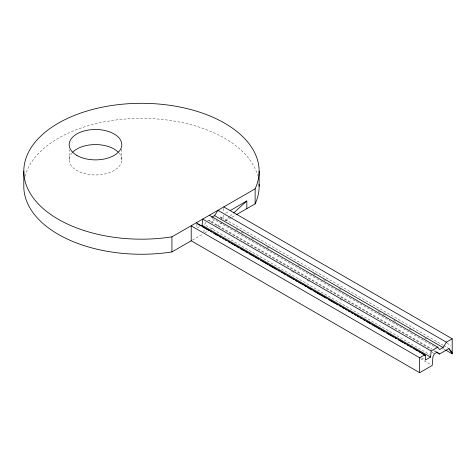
<?xml version="1.0" encoding="UTF-8"?>
<svg xmlns="http://www.w3.org/2000/svg" width="476" height="476" viewBox="0 0 476 476"><rect width="100%" height="100%" fill="white"/><g stroke="black" fill="none" stroke-linecap="round" stroke-linejoin="round"><path stroke-width="0.36" stroke-dasharray="2.38 1.78" d="M69.163 159.757L69.163 149.708M121.791 159.763L121.791 148.994M203.859 232.187L204.162 228.742M205.751 222.381L204.525 224.601L429.757 354.638M224.85 220.965L229.795 216.467M230.342 215.967L233.091 213.468M204.989 232.841L207.488 231.39M211.243 229.218L214.367 227.403M216.872 225.951L222.5 222.691M207.726 220.864L208.833 220.221L432.137 349.146M197.463 227.861L200.348 226.195M225.672 213.194L228.879 211.344M208.833 220.221L211.005 222.167L215.408 219.62M225.672 220.858L231.443 217.526M232.086 217.151L235.929 214.932M192.459 240.077L203.109 233.93M447.053 343.226L450.915 345.457M221.917 219.049L220.447 216.711L443.108 345.267M443.751 345.635L448.255 348.236M235.977 229.027L238.547 230.509M241.124 231.996L243.7 233.484M251.417 237.94L253.994 239.428M266.863 246.86L269.44 248.347M297.756 264.692L300.326 266.179M313.196 273.611L315.772 275.098M323.496 279.555L326.072 281.042M338.942 288.474L341.512 289.955M378.194 311.137L380.77 312.619M383.341 314.106L385.917 315.594M393.64 320.05L396.21 321.538M409.086 328.97L411.657 330.457M424.527 337.883L427.103 339.37M443.192 348.658L445.12 349.777M212.361 218.454L436.95 348.123M434.713 350.628L436.641 351.746M211.005 222.167L431.089 349.235M433.66 350.717L435.594 351.835M291.645 271.237L294.222 272.724M307.091 280.156L309.668 281.643M339.912 299.101L341.845 300.219M431.934 352.234L433.868 353.347M421.474 357.857L424.051 359.344M420.605 358.773L430.899 364.717M220.447 216.711L222.334 218.972M223.75 208.381L223.75 212.082M223.75 215.009L223.75 219.252M196.885 224.226L196.885 228.188M25.061 176.382A117.667 67.937 0 0 1 140.848 118.381A117.667 67.937 0 0 1 257.689 175.674M119.184 153.165A26.317 15.196 0 0 1 95.48 174.954A26.317 15.196 0 0 1 71.769 153.165"/><path stroke-width="0.71" d="M200.926 225.862L202.074 225.196L202.722 219.079L255.13 188.823A117.667 67.937 0 0 0 151.725 103.566A117.667 67.937 0 0 0 24.246 177.161A117.667 67.937 0 0 0 171.925 236.858L202.722 219.079L431.173 350.973L437.783 347.159L439.526 349.604L443.079 347.551L446.387 342.19L452.2 338.793L223.75 206.899M421.474 353.234L425.336 355.459L425.336 360.088L430.53 357.089L431.173 350.973M211.665 217.371L214.628 215.658L217.937 210.297L446.387 342.19M233.639 212.968L246.83 200.979L246.83 208.637L236.572 214.563M230.158 210.6L246.83 200.979M23.8 171.241L23.8 186.312A117.667 67.937 0 0 0 171.925 251.935L191.209 240.802L419.659 372.696L432.19 365.461L432.976 356.494L434.511 353.722L437.283 352.115L439.455 354.061L448.898 348.61L452.2 352.335M191.209 240.802L191.209 225.856L419.659 357.75L424.788 354.793L424.788 355.316L425.336 355.459M246.83 208.637L255.13 203.895A117.667 67.937 0 0 0 259.081 184.194M214.628 215.658L443.079 347.551M445.762 350.146L452.2 353.858L452.2 338.793M209.333 215.265L437.783 347.159M436.236 352.204L439.455 354.061M202.074 225.196L430.53 357.089M196.338 222.893L424.788 354.793M197.528 223.934L200.104 225.422M202.032 226.54L209.113 230.622M210.398 231.366L211.689 232.109M213.617 233.228L218.121 235.828M219.406 236.572L220.697 237.31M222.625 238.428L223.916 239.172M225.202 239.916L226.487 240.654M228.42 241.772L229.706 242.516M230.991 243.26L232.925 244.372M234.21 245.116L235.495 245.86M236.786 246.604L238.714 247.716M239.999 248.46L244.509 251.06M245.794 251.804L247.722 252.917M249.013 253.66L253.518 256.261M254.803 257.004L258.664 259.236M260.592 260.348L267.673 264.436M268.958 265.18L276.681 269.636M277.972 270.38L279.257 271.124M281.185 272.236L282.476 272.98M283.761 273.724L285.695 274.836M286.98 275.58L288.266 276.324M289.551 277.068L291.485 278.18M292.77 278.924L294.061 279.668M295.346 280.412L297.274 281.524M298.565 282.268L300.493 283.381M301.778 284.124L303.069 284.868M304.354 285.612L306.282 286.725M307.573 287.468L312.077 290.068M313.363 290.812L317.867 293.412M319.158 294.156L326.233 298.244M328.166 299.356L335.241 303.444M336.532 304.188L337.817 304.932M339.751 306.044L341.036 306.788M342.321 307.532L344.255 308.65M345.54 309.388L346.825 310.132M348.117 310.876L350.044 311.988M351.33 312.732L352.621 313.476M354.549 314.594L355.834 315.332M357.125 316.076L359.053 317.195M360.344 317.938L361.629 318.676M362.914 319.42L364.848 320.538M366.133 321.282L370.637 323.882M371.923 324.626L376.427 327.226M377.718 327.97L379.646 329.083M380.937 329.826L384.792 332.052M386.726 333.17L393.807 337.258M395.092 338.002L396.377 338.739M398.311 339.858L402.815 342.458M404.1 343.202L405.385 343.946M407.319 345.058L408.604 345.802M409.895 346.546L411.181 347.29M413.108 348.402L414.4 349.146M415.685 349.89L417.613 351.002M418.904 351.746L420.189 352.49M317.319 293.27L318.605 294.007M448.898 348.61L452.2 353.858M419.659 357.75L419.659 372.696M259.134 171.241L259.134 186.312M255.13 188.823L255.13 203.895M171.925 236.858L171.925 251.935M72.691 152.165A26.317 15.196 0 0 1 118.268 152.165M76.874 155.432A26.317 15.196 0 0 0 120.898 148.619A26.317 15.196 0 0 0 88.667 130.007A26.317 15.196 0 0 0 76.874 155.432"/></g></svg>
